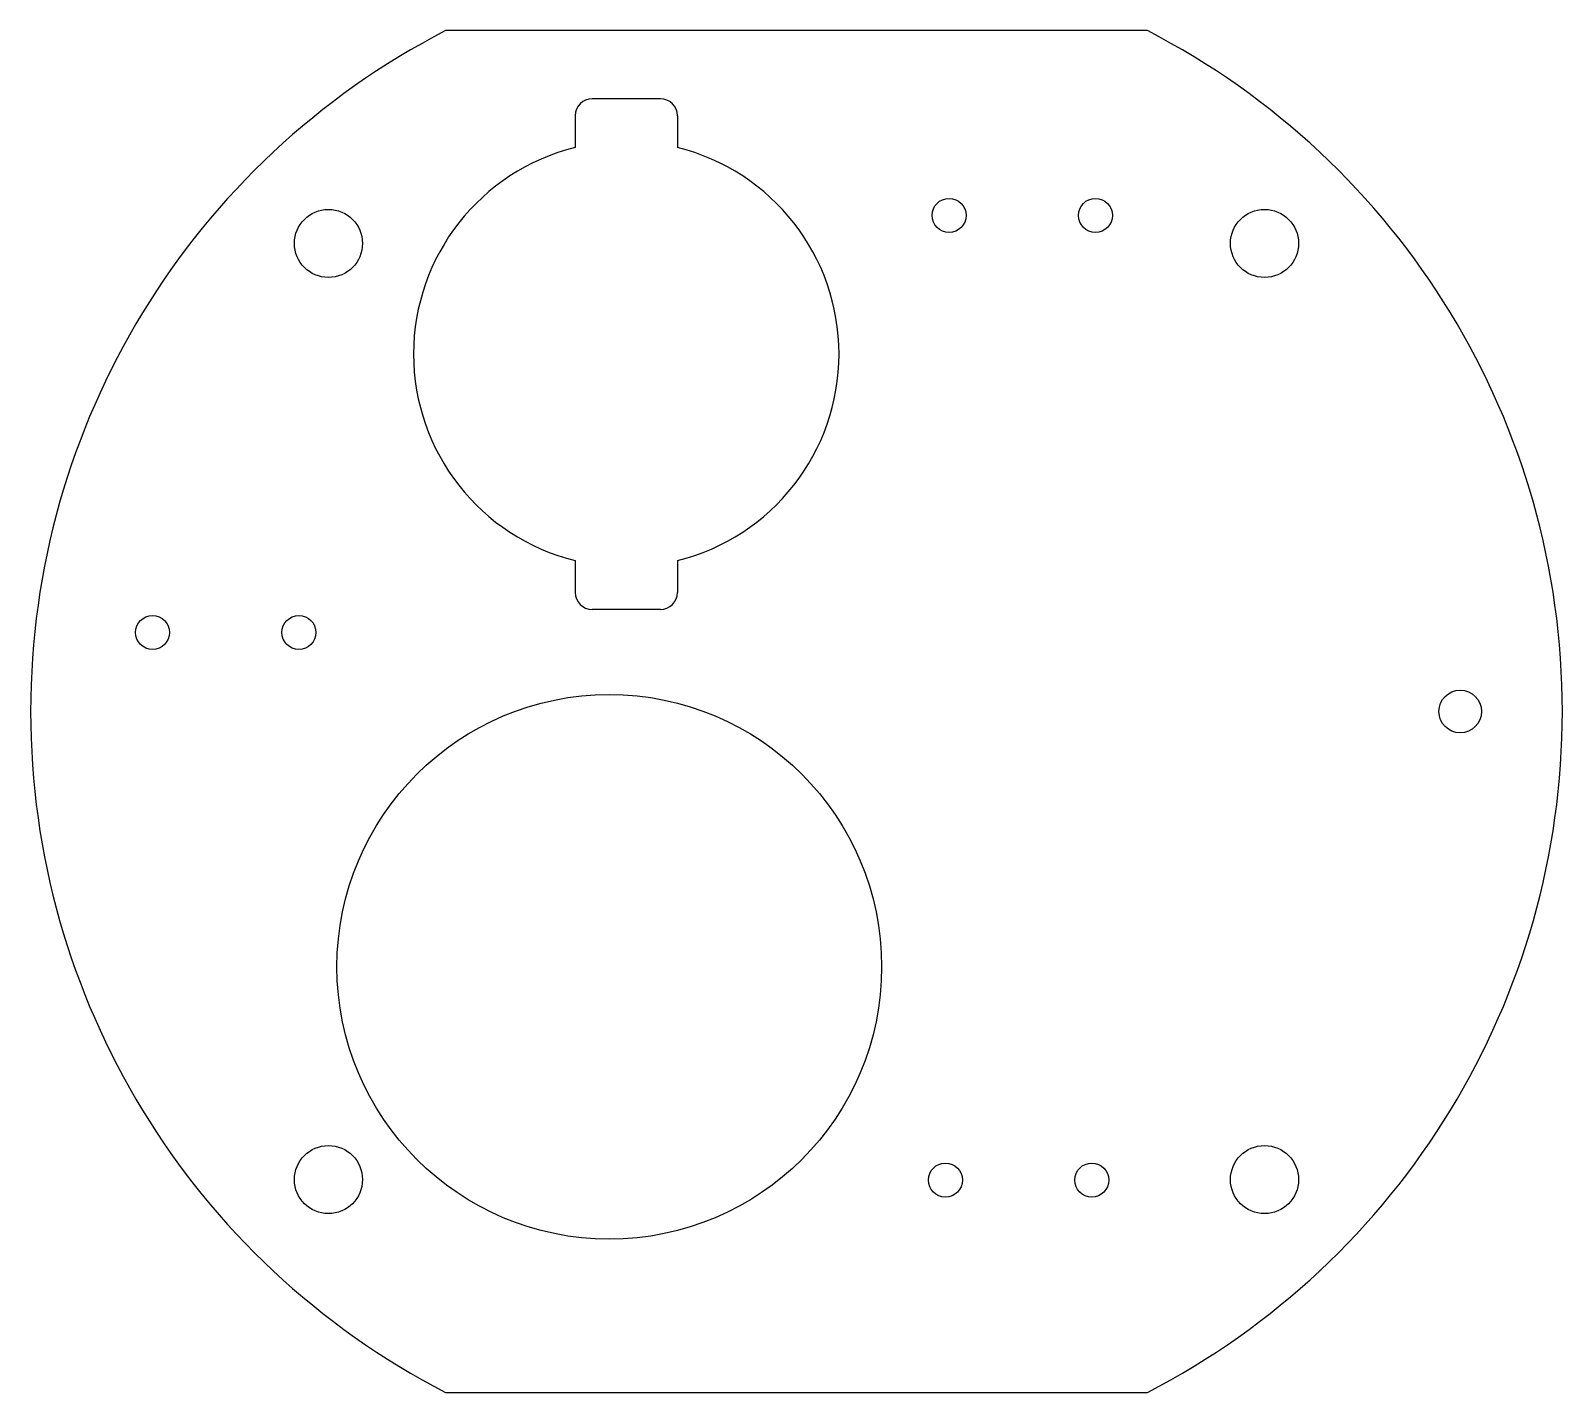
# Model space of a CAD drawing. Header units: millimetres. Extents: x 21.7 to 111.7, y 85.9 to 165.9.
import ezdxf

# ---------------------------------------------------------------- set-up
doc = ezdxf.new("R2010")
doc.units = ezdxf.units.MM

msp = doc.modelspace()

# ---------------------------------------------------------------- linework, layer by layer
at = {"color": 7, "linetype": 'Continuous', "lineweight": 25}
for p, q in [((87.291, 165.896), (46.06, 165.896)), ((58.675, 161.896), (54.675, 161.896)), ((53.675, 160.896), (53.675, 159.031)), ((59.675, 160.896), (59.675, 159.031)), ((53.675, 134.762), (53.675, 132.896)), ((59.675, 134.762), (59.675, 132.896)), ((58.675, 131.896), (54.675, 131.896)), ((46.06, 85.896), (87.291, 85.896))]:
    msp.add_line(p, q, dxfattribs=at)
for centre, radius in [((75.642, 155.043), 1), ((84.242, 155.043), 1), ((39.175, 153.396), 2), ((94.175, 153.396), 2), ((28.838, 130.539), 1), ((37.438, 130.539), 1), ((105.675, 125.896), 1.25), ((55.675, 110.896), 16), ((39.175, 98.396), 2), ((94.175, 98.396), 2), ((75.425, 98.368), 1), ((84.025, 98.368), 1)]:
    msp.add_circle(centre, radius, dxfattribs=at)
for centre, radius, start, end in [((66.675, 125.896), 45, 117.26604, 242.73396), ((66.675, 125.896), 45, 297.26604, 62.73396), ((54.675, 160.896), 1, 90, 180), ((58.675, 160.896), 1, 0, 90), ((56.675, 146.896), 12.5, 103.88654, 256.11346), ((56.675, 146.896), 12.5, 283.88654, 76.11346), ((54.675, 132.896), 1, 180, 270), ((58.675, 132.896), 1, 270, 0)]:
    msp.add_arc(centre, radius, start, end, dxfattribs=at)

doc.saveas('drawing.dxf')
